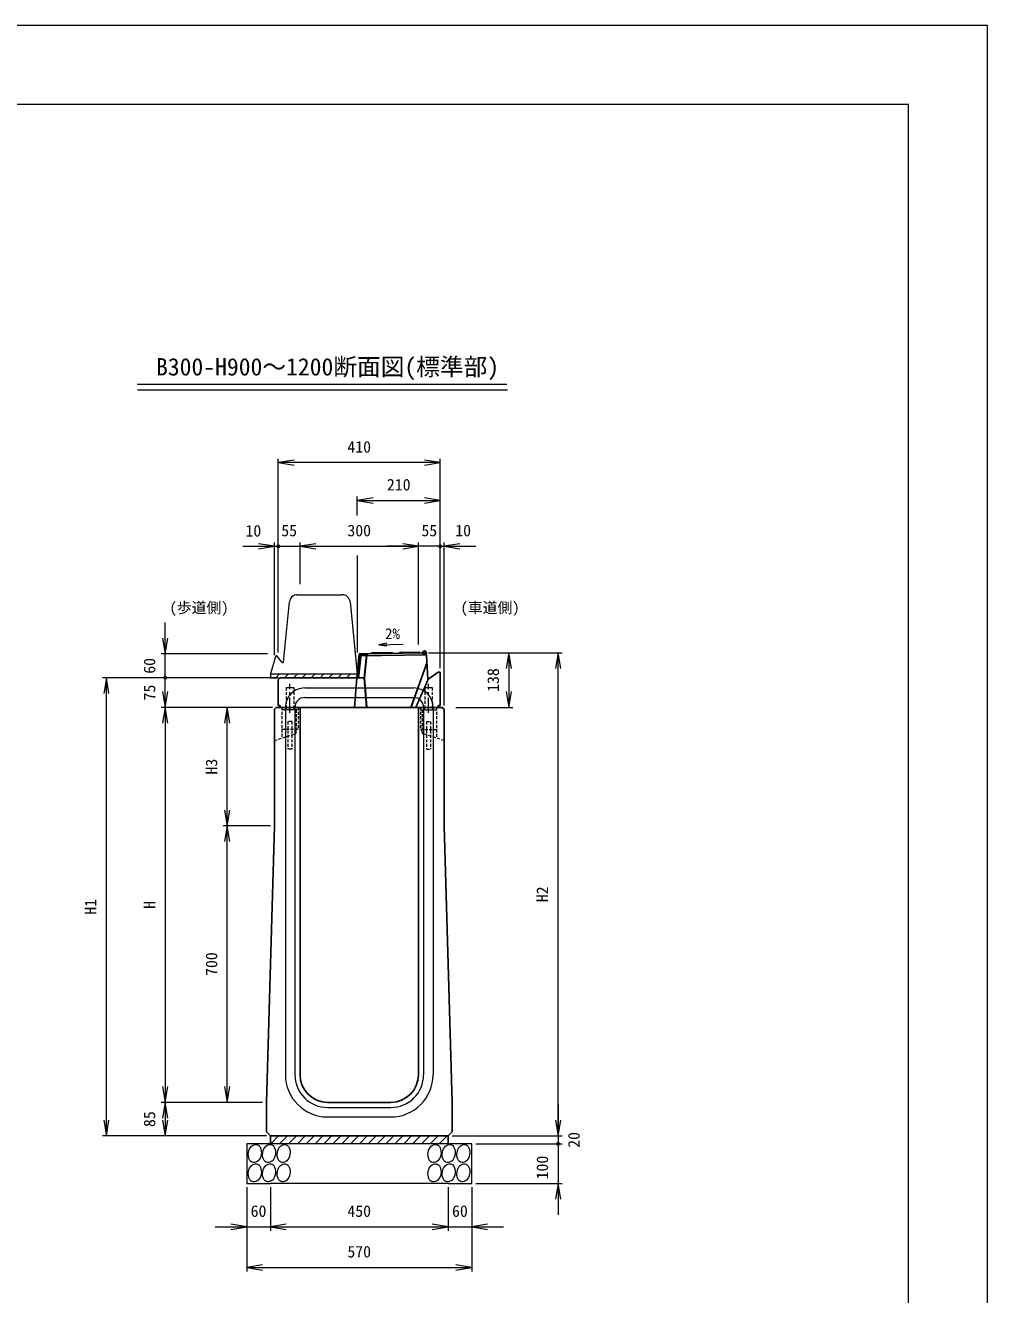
# Model space of a CAD drawing. Units: millimetres at full size, sheet at 1:20. Extents: x 0 to 8400, y 0 to 5940.
# Drawn here: x 5963 to 8400, y 2727 to 5940 of the extents above; entities that cross this region are included whole.
import ezdxf
from ezdxf.enums import TextEntityAlignment as Align

# ---------------------------------------------------------------- set-up
doc = ezdxf.new("R2010")
doc.units = ezdxf.units.MM
doc.header["$LTSCALE"] = 20
doc.header["$PDMODE"] = 32
doc.header["$PDSIZE"] = 10
doc.linetypes.add('USER1', pattern=[0.5625, 0.375, -0.1875])
doc.linetypes.add('USER2', pattern=[3, 1.875, -0.375, 0.375, -0.375])
for name, color, linetype, lineweight in [('0_2', 7, 'Continuous', 13), ('1', 7, 'Continuous', 9), ('ACC(細線）', 4, 'USER1', 13), ('CON2(細線）', 6, 'Continuous', 13), ('CON（太線）', 1, 'Continuous', 25), ('Defpoints_5', 7, 'Continuous', 25), ('WORKLAYER', 2, 'Continuous', 25), ('寸法線', 7, 'Continuous', 9), ('構造物-寸法', 7, 'Continuous', 9)]:
    doc.layers.add(name, color=color, linetype=linetype, lineweight=lineweight)
doc.styles.add('ＭＳ ゴシック', font='')
doc.styles.get('ＭＳ ゴシック').set_extended_font_data('MS Gothic')

# ---------------------------------------------------------------- blocks, each defined once
blk = doc.blocks.new('open_arrow')
at = {"color": 0, "linetype": 'Continuous', "lineweight": -2}
blk.add_lwpolyline([(7.5, 1.25), (0, 0), (7.5, -1.25)], dxfattribs=at)
blk = doc.blocks.new('filled_dot')
at = {"color": 0, "linetype": 'Continuous', "lineweight": -2, "const_width": 1.25}
blk.add_lwpolyline([(-0.625, 0, 1), (0.625, 0, 1)], format="xyb", close=True, dxfattribs=at)

msp = doc.modelspace()

# ---------------------------------------------------------------- linework, layer by layer
at = {"layer": '0_2'}
for p, q in [((6651.69, 4498.62), (6765.49, 4498.62)), ((6616.58, 4328.59), (6631.79, 4480.61)), ((6785.39, 4480.61), (6803.59, 4298.62)), ((6596.11, 4342.29), (6583.59, 4298.62)), ((6613.02, 4327.56), (6600.83, 4343.2)), ((6583.59, 4298.62), (6583.59, 4288.62)), ((6583.59, 4298.62), (6803.59, 4298.62)), ((6583.59, 4297.6), (6584.61, 4298.62)), ((6597.06, 4288.62), (6607.06, 4298.62)), ((6619.51, 4288.62), (6629.51, 4298.62)), ((6641.96, 4288.62), (6651.96, 4298.62)), ((6664.41, 4288.62), (6674.41, 4298.62)), ((6686.86, 4288.62), (6696.86, 4298.62)), ((6709.31, 4288.62), (6719.31, 4298.62)), ((6731.76, 4288.62), (6741.76, 4298.62)), ((6754.21, 4288.62), (6764.21, 4298.62)), ((6776.66, 4288.62), (6786.66, 4298.62)), ((6799.11, 4288.62), (6802.97, 4292.48))]:
    msp.add_line(p, q, dxfattribs=at)
at = {"layer": '0_2', "color": 3, "lineweight": 25}
for p, q in [((6827.87, 4345.88), (6812.87, 4345.88)), ((6821.66, 4288.62), (6827.87, 4345.88)), ((6831.06, 4349.12), (6827.87, 4345.88)), ((6802.59, 4288.62), (6796.38, 4213.62)), ((6821.66, 4288.62), (6802.59, 4288.62)), ((6821.66, 4288.62), (6827.87, 4213.62))]:
    msp.add_line(p, q, dxfattribs=at)
at = {"layer": '0_2'}
for centre, radius, start, end in [((6651.69, 4478.62), 20, 90, 174.28941), ((6765.49, 4478.62), 20, 5.71059, 90), ((6598.7, 4341.54), 2.7, 37.91649, 164), ((6614.59, 4328.79), 2, 217.91649, 354.28941)]:
    msp.add_arc(centre, radius, start, end, dxfattribs=at)
at = {"layer": '1'}
for p, q in [((6246.49, 5031.57), (7182.11, 5031.57)), ((6247.21, 5017.2), (7184.12, 5017.2))]:
    msp.add_line(p, q, dxfattribs=at)
at = {"layer": 'ACC(細線）'}
for p, q in [((6623.58, 4263.62), (6642.58, 4263.62)), ((6623.58, 4263.62), (6623.58, 4213.62)), ((6623.58, 4263.62), (6642.58, 4263.62)), ((6623.58, 4263.62), (6623.58, 4213.62)), ((6642.58, 4263.62), (6642.58, 4213.62)), ((6642.58, 4263.62), (6642.58, 4213.62)), ((6974.58, 4263.62), (6974.58, 4213.62)), ((6974.58, 4263.62), (6993.58, 4263.62)), ((6974.58, 4263.62), (6974.58, 4213.62)), ((6974.58, 4263.62), (6993.58, 4263.62)), ((6993.58, 4263.62), (6993.58, 4213.62)), ((6993.58, 4263.62), (6993.58, 4213.62)), ((6612.58, 4213.62), (6612.58, 4157.62)), ((6653.58, 4213.62), (6612.58, 4213.62)), ((6653.58, 4213.62), (6612.58, 4213.62)), ((6653.58, 4213.62), (6612.58, 4213.62)), ((6653.58, 4213.62), (6612.58, 4213.62)), ((6623.08, 4213.62), (6623.08, 4207.62)), ((6643.08, 4213.62), (6643.08, 4207.62)), ((6653.58, 4213.62), (6653.58, 4157.62)), ((6963.58, 4213.62), (6963.58, 4157.62)), ((6963.58, 4213.62), (7004.58, 4213.62)), ((6963.58, 4213.62), (7004.58, 4213.62)), ((6963.58, 4213.62), (7004.58, 4213.62)), ((6963.58, 4213.62), (7004.58, 4213.62)), ((6963.58, 4213.62), (7004.58, 4213.62)), ((6974.08, 4213.62), (6974.08, 4207.62)), ((6994.08, 4213.62), (6994.08, 4207.62)), ((7004.58, 4213.62), (7004.58, 4157.62)), ((6653.58, 4207.62), (6612.58, 4207.62)), ((6628.08, 4177.62), (6628.08, 4107.62)), ((6638.08, 4177.62), (6628.08, 4177.62)), ((6638.08, 4177.62), (6638.08, 4107.62)), ((6649.08, 4207.62), (6649.08, 4157.62)), ((6963.58, 4207.62), (7004.58, 4207.62)), ((6968.08, 4207.62), (6968.08, 4157.62)), ((6979.08, 4177.62), (6979.08, 4107.62)), ((6979.08, 4177.62), (6989.08, 4177.62)), ((6989.08, 4177.62), (6989.08, 4107.62)), ((6593.58, 4129.32), (6647.02, 4146.94)), ((6653.58, 4157.62), (6612.58, 4157.62)), ((6612.58, 4157.62), (6612.58, 4135.59)), ((6649.08, 4149.79), (6649.08, 4157.62)), ((6963.58, 4157.62), (7004.58, 4157.62)), ((6968.08, 4149.79), (6968.08, 4157.62)), ((7023.58, 4129.32), (6970.14, 4146.94)), ((7004.58, 4157.62), (7004.58, 4135.59)), ((6638.08, 4107.62), (6628.08, 4107.62)), ((6979.08, 4107.62), (6989.08, 4107.62))]:
    msp.add_line(p, q, dxfattribs=at)
for centre, start, end in [((6646.08, 4149.79), 288.24585, 0), ((6971.08, 4149.79), 180, 251.75415)]:
    msp.add_arc(centre, 3, start, end, dxfattribs=at)
at = {"layer": 'CON2(細線）'}
for p, q in [((6670.58, 4262.62), (6946.58, 4262.62)), ((6621.58, 4213.62), (6621.58, 3283.62)), ((6645.58, 4213.62), (6645.58, 3283.62)), ((6670.58, 4238.62), (6946.58, 4238.62)), ((6971.58, 4213.62), (6971.58, 3283.62)), ((6995.58, 4213.62), (6995.58, 3283.62)), ((6728.58, 3200.62), (6888.58, 3200.62)), ((6728.58, 3176.62), (6888.58, 3176.62))]:
    msp.add_line(p, q, dxfattribs=at)
for centre, radius, start, end in [((6670.58, 4213.62), 49, 90, 180.00009), ((6946.58, 4213.62), 49, 0, 90), ((6670.58, 4213.62), 25, 90, 180), ((6946.58, 4213.62), 25, 0, 90), ((6728.58, 3283.62), 107, 180.00009, 270), ((6728.58, 3283.62), 83, 180.00009, 270), ((6888.58, 3283.62), 107, 270, 0), ((6888.58, 3283.62), 83, 270, 0)]:
    msp.add_arc(centre, radius, start, end, dxfattribs=at)
at = {"layer": 'CON（太線）'}
for p, q in [((6808.59, 4348.72), (6802.59, 4288.62)), ((6809.6, 4345.88), (6803.92, 4288.94)), ((6813.11, 4348.8), (6807.1, 4288.62)), ((6808.59, 4348.72), (6973.87, 4351.86)), ((6840.58, 4351.33), (6891.58, 4352.3)), ((6910.58, 4352.66), (6961.58, 4353.63)), ((6973.87, 4351.86), (6978.89, 4346.86)), ((6978.89, 4346.86), (6982.52, 4284.38)), ((6608.58, 4288.62), (6603.58, 4283.62)), ((6603.58, 4283.62), (6603.58, 4218.62)), ((6608.58, 4288.62), (6802.59, 4288.62)), ((6982.32, 4287.9), (6984.04, 4285.44)), ((7008.58, 4302.62), (6982.52, 4284.38)), ((7013.58, 4302.62), (7008.58, 4302.62)), ((7013.58, 4218.62), (7013.58, 4302.62)), ((6598.58, 4213.62), (6593.58, 4208.62)), ((6598.58, 4213.62), (6658.58, 4213.62)), ((6607.58, 4218.62), (6603.58, 4218.62)), ((6609.58, 4213.62), (6607.58, 4218.62)), ((6609.58, 4213.62), (7007.58, 4213.62)), ((6658.58, 4213.62), (6658.58, 3283.62)), ((6958.58, 4213.62), (6958.58, 3283.62)), ((6958.58, 4213.62), (7018.58, 4213.62)), ((6958.58, 4213.62), (7007.58, 4213.62)), ((6958.58, 4213.62), (7007.58, 4213.62)), ((7007.58, 4213.62), (7009.58, 4218.62)), ((7007.58, 4213.62), (7009.58, 4218.62)), ((7009.58, 4218.62), (7013.58, 4218.62)), ((7009.58, 4218.62), (7013.58, 4218.62)), ((7018.58, 4213.62), (7023.58, 4208.62)), ((6593.58, 4208.62), (6593.58, 3913.62)), ((7023.58, 3913.62), (7023.58, 4208.62)), ((6593.58, 3913.62), (6573.58, 3213.62)), ((7023.58, 3913.62), (7043.58, 3213.62)), ((6573.58, 3138.62), (6573.58, 3213.62)), ((6888.58, 3213.62), (6728.58, 3213.62)), ((7043.58, 3138.62), (7043.58, 3213.62)), ((6573.58, 3138.62), (6583.58, 3128.62)), ((6583.58, 3128.62), (7033.58, 3128.62)), ((6583.58, 3128.62), (6583.58, 3108.62)), ((7043.58, 3138.62), (7033.58, 3128.62)), ((7033.58, 3128.62), (7033.58, 3108.62))]:
    msp.add_line(p, q, dxfattribs=at)
at = {"layer": 'CON（太線）', "color": 2}
msp.add_line((6808.08, 4343.61), (6978.89, 4346.86), dxfattribs=at)
at = {"layer": 'CON（太線）'}
for centre, start, end in [((6728.58, 3283.62), 180.00004, 270), ((6888.58, 3283.62), 270, 0)]:
    msp.add_arc(centre, 70, start, end, dxfattribs=at)
at = {"layer": 'Defpoints_5'}
msp.add_point((6973.87, 4351.86), dxfattribs=at)
msp.add_point((6973.87, 4351.86), dxfattribs=at)
at = {"layer": 'WORKLAYER', "color": 3}
msp.add_line((6807.1, 4288.62), (6813.11, 4348.8), dxfattribs=at)
at = {"layer": 'WORKLAYER'}
for p, q in [((6826.86, 4345.88), (6820.65, 4288.62)), ((6830.04, 4349.1), (6826.86, 4345.88)), ((6826.86, 4213.62), (6820.65, 4288.62))]:
    msp.add_line(p, q, dxfattribs=at)
at = {"layer": '寸法線'}
for p, q in [((6878.25, 4375.76), (6858.32, 4372.05)), ((6858.32, 4372.05), (6920.23, 4373.23)), ((6858.32, 4372.05), (6878.38, 4369.1))]:
    msp.add_line(p, q, dxfattribs=at)
at = {"layer": '構造物-寸法'}
for p, q in [((6603.58, 4352.23), (6603.58, 4843.1)), ((7013.58, 4833.1), (6603.58, 4833.1)), ((7013.58, 4312.62), (7013.58, 4843.1)), ((6803.59, 4699.44), (6803.59, 4747.34)), ((6803.59, 4737.34), (7013.58, 4737.34)), ((7013.58, 4312.62), (7013.58, 4747.34)), ((6593.58, 4345.73), (6593.58, 4631.27)), ((6603.58, 4352.23), (6603.58, 4631.27)), ((6603.58, 4439.95), (6603.58, 4631.27)), ((6658.58, 4525.31), (6658.58, 4631.27)), ((6658.58, 4525.31), (6658.58, 4631.27)), ((6958.58, 4397.4), (6958.58, 4631.27)), ((6958.58, 4372.68), (6958.58, 4631.27)), ((7013.58, 4312.62), (7013.58, 4631.27)), ((7013.58, 4312.62), (7013.58, 4631.27)), ((7023.58, 4218.62), (7023.58, 4631.27)), ((6513.58, 4621.27), (6683.58, 4621.27)), ((6603.58, 4621.27), (6738.58, 4621.27)), ((6658.58, 4621.27), (6958.58, 4621.27)), ((6803.59, 4598.43), (6803.59, 4352.36)), ((7013.58, 4621.27), (6878.58, 4621.27)), ((7013.58, 4621.27), (7103.58, 4621.27)), ((6317.37, 4288.62), (6317.37, 4428.72)), ((6576.34, 4348.72), (6307.37, 4348.72)), ((6809.6, 4345.88), (6812.79, 4345.56)), ((6983.87, 4351.86), (7322.17, 4351.86)), ((6983.87, 4351.86), (7197.7, 4351.86)), ((7187.7, 4351.86), (7187.7, 4213.62)), ((7312.17, 3128.62), (7312.17, 4351.86)), ((6980.03, 4327.63), (6938.72, 4213.62)), ((6980.16, 4325.05), (6939.79, 4213.62)), ((6598.58, 4288.62), (6158.13, 4288.62)), ((6168.13, 3128.62), (6168.13, 4288.62)), ((6598.58, 4288.62), (6307.37, 4288.62)), ((6406.03, 4288.62), (6307.37, 4288.62)), ((6317.37, 4213.62), (6317.37, 4288.62)), ((6583.54, 4288.62), (6802.59, 4288.62)), ((6807.1, 4288.62), (6803.92, 4288.94)), ((6982.52, 4284.47), (6951, 4213.62)), ((6984.04, 4285.44), (6952.09, 4213.62)), ((6588.58, 4213.62), (6307.37, 4213.62)), ((6464.34, 4213.62), (6307.37, 4213.62)), ((6317.37, 4213.62), (6317.37, 3213.62)), ((6588.58, 4213.62), (6464.34, 4213.62)), ((6474.34, 3913.62), (6474.34, 4213.62)), ((6938.72, 4213.62), (6952.09, 4213.62)), ((7053.58, 4213.62), (7197.7, 4213.62)), ((6583.58, 3913.62), (6464.34, 3913.62)), ((6583.58, 3913.62), (6464.34, 3913.62)), ((6474.34, 3213.62), (6474.34, 3913.62)), ((6563.58, 3213.62), (6307.37, 3213.62)), ((6464.34, 3213.62), (6307.37, 3213.62)), ((6317.37, 3213.62), (6317.37, 3128.62)), ((6563.58, 3213.62), (6464.34, 3213.62)), ((7312.17, 3208.62), (7312.17, 3028.62)), ((6573.58, 3128.62), (6158.13, 3128.62)), ((6573.58, 3128.62), (6307.37, 3128.62)), ((6584.49, 3108.62), (6604.49, 3128.62)), ((6606.94, 3108.62), (6626.94, 3128.62)), ((6629.39, 3108.62), (6649.39, 3128.62)), ((6651.84, 3108.62), (6671.84, 3128.62)), ((6674.29, 3108.62), (6694.29, 3128.62)), ((6696.74, 3108.62), (6716.74, 3128.62)), ((6719.19, 3108.62), (6739.19, 3128.62)), ((6741.64, 3108.62), (6761.64, 3128.62)), ((6764.09, 3108.62), (6784.09, 3128.62)), ((6786.54, 3108.62), (6806.54, 3128.62)), ((6809, 3108.62), (6829, 3128.62)), ((6831.45, 3108.62), (6851.45, 3128.62)), ((6853.9, 3108.62), (6873.9, 3128.62)), ((6876.35, 3108.62), (6896.35, 3128.62)), ((6898.8, 3108.62), (6914.99, 3124.81)), ((6914.99, 3124.81), (6918.8, 3128.62)), ((6921.25, 3108.62), (6941.25, 3128.62)), ((6943.7, 3108.62), (6963.7, 3128.62)), ((6966.15, 3108.62), (6986.15, 3128.62)), ((6988.6, 3108.62), (7008.6, 3128.62)), ((7011.05, 3108.62), (7031.05, 3128.62)), ((7043.58, 3128.62), (7322.17, 3128.62)), ((7043.58, 3128.62), (7322.17, 3128.62)), ((6583.58, 3108.62), (6523.58, 3108.62)), ((6523.58, 3108.62), (6523.58, 3008.62)), ((7033.58, 3108.62), (6583.58, 3108.62)), ((7033.5, 3108.62), (7033.58, 3108.7)), ((7093.58, 3108.62), (7033.58, 3108.62)), ((7093.58, 3008.62), (7093.58, 3108.62)), ((7103.58, 3108.62), (7322.17, 3108.62)), ((7103.58, 3108.62), (7322.17, 3108.62)), ((7312.17, 3108.62), (7312.17, 2928.62)), ((6523.58, 3008.62), (6583.58, 3008.62)), ((6523.58, 2998.62), (6523.58, 2888.46)), ((6523.58, 2998.62), (6523.58, 2785.62)), ((7033.58, 3008.62), (6583.58, 3008.62)), ((6583.58, 2998.62), (6583.58, 2888.46)), ((6583.58, 2998.62), (6583.58, 2888.46)), ((7033.58, 3008.62), (7093.58, 3008.62)), ((7033.58, 2998.62), (7033.58, 2888.46)), ((7033.58, 2998.62), (7033.58, 2888.46)), ((7093.58, 2998.62), (7093.58, 2888.46)), ((7093.58, 2998.62), (7093.58, 2785.62)), ((7103.58, 3008.62), (7322.17, 3008.62)), ((6443.58, 2898.46), (6663.58, 2898.46)), ((6583.58, 2898.46), (7033.58, 2898.46)), ((6953.58, 2898.46), (7173.58, 2898.46)), ((6523.58, 2795.62), (7093.58, 2795.62))]:
    msp.add_line(p, q, dxfattribs=at)
at = {"layer": '構造物-寸法', "color": 1}
for p, q in [((6838.58, 4349.29), (6840.58, 4351.33)), ((6891.58, 4352.3), (6893.58, 4350.33)), ((6908.59, 4350.62), (6910.58, 4352.66)), ((6961.58, 4353.63), (6964.54, 4351.69))]:
    msp.add_line(p, q, dxfattribs=at)
at = {"layer": '構造物-寸法', "color": 5}
for p, q in [((6980.03, 4327.63), (6938.72, 4213.62)), ((6952.09, 4213.62), (6984.04, 4285.44))]:
    msp.add_line(p, q, dxfattribs=at)
at = {"layer": '構造物-寸法', "linetype": 'USER2'}
for p, q in [((6633.08, 4199.91), (6633.08, 4273.51)), ((6984.08, 4199.91), (6984.08, 4273.51)), ((6984.08, 4199.91), (6984.08, 4273.51)), ((6984.08, 4199.91), (6984.08, 4273.51))]:
    msp.add_line(p, q, dxfattribs=at)
at = {"layer": '構造物-寸法', "color": 2}
msp.add_lwpolyline([(0, 5940), (0, 0), (8400, 0), (8400, 5940)], close=True, dxfattribs=at)
at = {"layer": '構造物-寸法'}
msp.add_lwpolyline([(200, 5740), (200, 200), (8200, 200), (8200, 5740)], close=True, dxfattribs=at)
for centre in [(6544.17, 3084.2), (6580.17, 3084.2), (6617.17, 3084.2), (6999.17, 3084.2), (7035.17, 3084.2), (7072.17, 3084.2), (6544.17, 3035.2), (6580.17, 3035.2), (6617.17, 3035.2), (6999.17, 3035.2), (7035.17, 3035.2), (7072.17, 3035.2)]:
    msp.add_ellipse(centre, major_axis=(-4.13, -22.89), ratio=0.698644, dxfattribs=at)

# ---------------------------------------------------------------- block references
for name, p, xscale, yscale in [('open_arrow', (6603.58, 4833.1), 5.33, 5.33), ('open_arrow', (6803.59, 4737.34), 5.33, 5.33), ('open_arrow', (6658.58, 4621.27), 5.33, 5.33), ('open_arrow', (6658.58, 4621.27), 5.33, 5.33), ('open_arrow', (7023.58, 4621.27), 5.33, 5.33), ('filled_dot', (6603.58, 4621.27), 4, 4), ('filled_dot', (6603.58, 4621.27), 4, 4), ('filled_dot', (7013.58, 4621.27), 4, 4), ('open_arrow', (6583.58, 2898.46), 5.33, 5.33), ('open_arrow', (6583.58, 2898.46), 5.33, 5.33), ('open_arrow', (7093.58, 2898.46), 5.33, 5.33), ('open_arrow', (6523.58, 2795.62), 5.33, 5.33)]:
    msp.add_blockref(name, p, dxfattribs=dict(at, xscale=xscale, yscale=yscale))
for name, p, xscale, yscale, rotation in [('open_arrow', (7013.58, 4833.1), 5.33, 5.33, 180), ('open_arrow', (7013.58, 4737.34), 5.33, 5.33, 180), ('open_arrow', (6593.58, 4621.27), 5.33, 5.33, 180), ('open_arrow', (6958.58, 4621.27), 5.33, 5.33, 180), ('open_arrow', (6958.58, 4621.27), 5.33, 5.33, 180), ('filled_dot', (7013.58, 4621.27), 4, 4, 180), ('open_arrow', (6317.37, 4348.72), 5.33, 5.33, 90), ('open_arrow', (7187.7, 4351.86), 5.33, 5.33, 270), ('open_arrow', (7312.17, 4351.86), 5.33, 5.33, 270), ('open_arrow', (6168.13, 4288.62), 5.33, 5.33, 270), ('filled_dot', (6317.37, 4288.62), 4, 4, 270), ('filled_dot', (6317.37, 4288.62), 4, 4, 90), ('open_arrow', (6317.37, 4213.62), 5.33, 5.33, 90), ('open_arrow', (7187.7, 4213.62), 5.33, 5.33, 90), ('open_arrow', (6317.37, 4213.62), 5.33, 5.33, 270), ('open_arrow', (6474.34, 4213.62), 5.33, 5.33, 270), ('open_arrow', (6474.34, 3913.62), 5.33, 5.33, 90), ('open_arrow', (6474.34, 3913.62), 5.33, 5.33, 270), ('open_arrow', (6317.37, 3213.62), 5.33, 5.33, 90), ('open_arrow', (6474.34, 3213.62), 5.33, 5.33, 90), ('open_arrow', (6317.37, 3213.62), 5.33, 5.33, 270), ('open_arrow', (6168.13, 3128.62), 5.33, 5.33, 90), ('open_arrow', (6317.37, 3128.62), 5.33, 5.33, 90), ('open_arrow', (7312.17, 3128.62), 5.33, 5.33, 90), ('open_arrow', (7312.17, 3128.62), 5.33, 5.33, 90), ('filled_dot', (7312.17, 3108.62), 4, 4, 270), ('filled_dot', (7312.17, 3108.62), 4, 4, 270), ('open_arrow', (7312.17, 3008.62), 5.33, 5.33, 270), ('open_arrow', (6523.58, 2898.46), 5.33, 5.33, 180), ('open_arrow', (7033.58, 2898.46), 5.33, 5.33, 180), ('open_arrow', (7033.58, 2898.46), 5.33, 5.33, 180), ('open_arrow', (7093.58, 2795.62), 5.33, 5.33, 180)]:
    msp.add_blockref(name, p, dxfattribs=dict(at, xscale=xscale, yscale=yscale, rotation=rotation))

# ---------------------------------------------------------------- texts
at = {"layer": '寸法線', "style": 'ＭＳ ゴシック'}
msp.add_text('B300-H900～1200断面図(標準部)', height=43.99, dxfattribs=at).set_placement((6293.93, 5040.51), align=Align.BOTTOM_LEFT)
msp.add_text('2%', height=27.49, dxfattribs=at).set_placement((6892.86, 4378.21), align=Align.BOTTOM_CENTER)
msp.add_text('2%', height=27.49, dxfattribs=at).set_placement((6892.86, 4378.21), align=Align.BOTTOM_CENTER)
at = {"layer": '構造物-寸法', "style": 'ＭＳ ゴシック'}
for s, p in [('410', (6808.58, 4873.1)), ('210', (6908.58, 4777.34)), ('10', (6540.55, 4660.6)), ('55', (6631.08, 4661.27)), ('300', (6808.58, 4661.27)), ('55', (6986.08, 4661.27)), ('10', (7071.8, 4661.27)), ('60', (6553.58, 2938.46)), ('450', (6808.58, 2938.46)), ('60', (7063.58, 2938.46)), ('570', (6808.58, 2835.62))]:
    msp.add_text(s, height=29.33, dxfattribs=at).set_placement(p, align=Align.MIDDLE_CENTER)
for s, p in [('(歩道側)', (6327.98, 4444.05)), ('(車道側)', (7065.02, 4444.05))]:
    msp.add_text(s, height=27.49, dxfattribs=at).set_placement(p, align=Align.BOTTOM_LEFT)
for s, p in [('60', (6277.37, 4318.67)), ('138', (7147.7, 4282.74)), ('75', (6277.37, 4251.12)), ('H3', (6434.34, 4063.62)), ('H2', (7272.17, 3740.24)), ('H1', (6128.13, 3708.62)), ('H', (6277.37, 3713.62)), ('700', (6434.34, 3563.62)), ('85', (6277.37, 3171.12)), ('20', (7352.17, 3118.62)), ('100', (7272.17, 3048.62))]:
    msp.add_text(s, height=29.33, rotation=90, dxfattribs=at).set_placement(p, align=Align.MIDDLE_CENTER)

doc.saveas('drawing.dxf')
